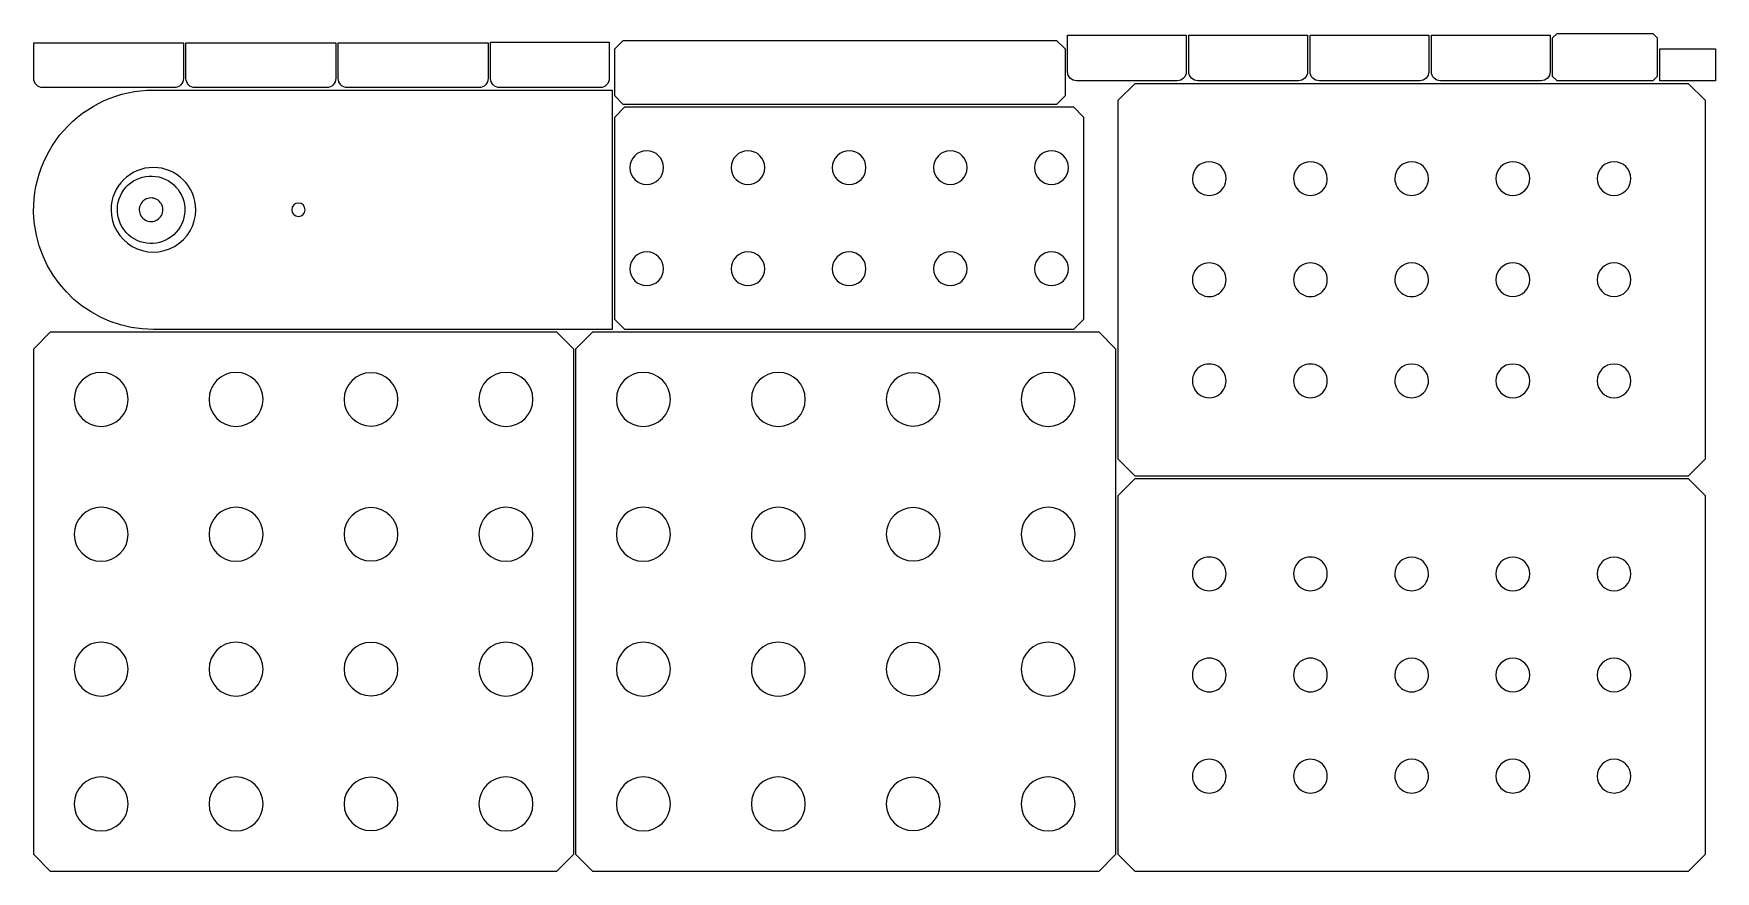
# Model space of a CAD drawing. Extents: x 5 to 4990, y 5 to 2490.
import ezdxf

# ---------------------------------------------------------------- set-up
doc = ezdxf.new("R2010")
doc.units = 0

msp = doc.modelspace()

# ---------------------------------------------------------------- linework, layer by layer
for points in [[(5, 2357), (5, 2463), (449, 2463), (449, 2357, -0.414207), (422, 2330), (32, 2330, -0.414202), (5, 2357)], [(456.5, 2357), (456.5, 2463), (900.5, 2463), (900.5, 2357, -0.414213), (873.5, 2330), (483.5, 2330, -0.414202), (456.5, 2357)], [(908, 2357), (908, 2463), (1352, 2463), (1352, 2357, -0.414212), (1325, 2330), (935, 2330, -0.414202), (908, 2357)], [(1359.5, 2357), (1359.5, 2465), (1711.5, 2465), (1711.5, 2357, -0.414212), (1684.5, 2330), (1386.5, 2330, -0.414198), (1359.5, 2357)], [(3069.9, 2377), (3069.9, 2485), (3421.9, 2485), (3421.9, 2377, -0.41419), (3394.9, 2350), (3096.9, 2350, -0.414211), (3069.9, 2377)], [(3429.4, 2377), (3429.4, 2485), (3781.4, 2485), (3781.4, 2377, -0.41419), (3754.4, 2350), (3456.4, 2350, -0.414211), (3429.4, 2377)], [(3788.9, 2377), (3788.9, 2485), (4140.9, 2485), (4140.9, 2377, -0.414222), (4113.9, 2350), (3815.9, 2350, -0.414211), (3788.9, 2377)], [(4148.4, 2377), (4148.4, 2485), (4500.4, 2485), (4500.4, 2377, -0.414224), (4473.4, 2350), (4175.4, 2350, -0.414198), (4148.4, 2377)], [(7.5, 1924.7, -0.450061), (359.9, 2322.5), (1719.9, 2322.5), (1719.9, 1612.5), (359.9, 1612.5, -0.379249), (7.5, 1924.7)], [(1772.4, 2092.5, 0.999995), (1872.4, 2092.5, 0.999995), (1772.4, 2092.5)], [(2072.4, 2092.5, 0.999995), (2172.4, 2092.5, 0.999995), (2072.4, 2092.5)], [(2372.4, 2092.5, 0.999995), (2472.4, 2092.5, 0.999995), (2372.4, 2092.5)], [(2672.4, 2092.5, 0.999995), (2772.4, 2092.5, 0.999995), (2672.4, 2092.5)], [(2972.4, 2092.5, 0.999995), (3072.4, 2092.5, 0.999995), (2972.4, 2092.5)], [(3440, 2060, 1.000005), (3540, 2060, 1), (3440, 2060)], [(3740, 2060, 1.000005), (3840, 2060, 1), (3740, 2060)], [(4040, 2060, 1.000005), (4140, 2060, 0.99999), (4040, 2060)], [(4340, 2060, 1), (4440, 2060, 0.999995), (4340, 2060)], [(4640, 2060, 1), (4740, 2060, 0.999995), (4640, 2060)], [(234.4, 1967.5, 1.000001), (485.4, 1967.5, 0.999999), (234.4, 1967.5)], [(294.2, 1886.6, -0.999999), (411.8, 2048.4, -1), (294.2, 1886.6)], [(332.4, 1939.2, 1.000001), (373.6, 1995.8, 1.000002), (332.4, 1939.2)], [(769.9, 1967.5, 1), (809.9, 1967.5, 1), (769.9, 1967.5)], [(1772.4, 1792.5, 1), (1872.4, 1792.5, 1), (1772.4, 1792.5)], [(2072.4, 1792.5, 0.999998), (2172.4, 1792.5, 0.999998), (2072.4, 1792.5)], [(2372.4, 1792.5, 0.999998), (2472.4, 1792.5, 0.999998), (2372.4, 1792.5)], [(2672.4, 1792.5, 0.999998), (2772.4, 1792.5, 0.999998), (2672.4, 1792.5)], [(2972.4, 1792.5, 0.999998), (3072.4, 1792.5, 0.999998), (2972.4, 1792.5)], [(3440, 1760, 1.000005), (3540, 1760, 1.000005), (3440, 1760)], [(3740, 1760, 1.000005), (3840, 1760, 1.000005), (3740, 1760)], [(4040, 1760, 1.000005), (4140, 1760, 0.999998), (4040, 1760)], [(4340, 1760, 1), (4440, 1760, 1), (4340, 1760)], [(4640, 1760, 1), (4740, 1760, 1), (4640, 1760)], [(3440, 1460, 1.000005), (3540, 1460, 1.000005), (3440, 1460)], [(3740, 1460, 1.000005), (3840, 1460, 1.000005), (3740, 1460)], [(4040, 1460, 1.000005), (4140, 1460, 0.999998), (4040, 1460)], [(4340, 1460, 1), (4440, 1460, 1), (4340, 1460)], [(4640, 1460, 1), (4740, 1460, 1), (4640, 1460)], [(125, 1405, 1), (285, 1405, 1), (125, 1405)], [(525, 1405, 1), (685, 1405, 1), (525, 1405)], [(925, 1405, 0.988883), (1085, 1405, 0.988883), (925, 1405)], [(1325, 1405, 1), (1485, 1405, 1), (1325, 1405)], [(1732.5, 1405, 1), (1892.5, 1405, 1), (1732.5, 1405)], [(2132.5, 1405, 1), (2292.5, 1405, 1), (2132.5, 1405)], [(2532.5, 1405, 0.988883), (2692.5, 1405, 0.988883), (2532.5, 1405)], [(2932.5, 1405, 0.999998), (3092.5, 1405, 0.999998), (2932.5, 1405)], [(125, 1005, 1), (285, 1005, 1), (125, 1005)], [(525, 1005, 1), (685, 1005, 1), (525, 1005)], [(925, 1005, 0.988881), (1085, 1005, 0.988884), (925, 1005)], [(1325, 1005, 1), (1485, 1005, 1), (1325, 1005)], [(1732.5, 1005, 1), (1892.5, 1005, 0.999999), (1732.5, 1005)], [(2132.5, 1005, 1.000001), (2292.5, 1005, 1), (2132.5, 1005)], [(2532.5, 1005, 0.988882), (2692.5, 1005, 0.988884), (2532.5, 1005)], [(2932.5, 1005, 0.999998), (3092.5, 1005, 0.999998), (2932.5, 1005)], [(3440, 887.5, 1.000004), (3540, 887.5, 1.000004), (3440, 887.5)], [(3740, 887.5, 1.000004), (3840, 887.5, 1.000004), (3740, 887.5)], [(4040, 887.5, 1.000004), (4140, 887.5, 0.999996), (4040, 887.5)], [(4340, 887.5, 0.999999), (4440, 887.5, 0.999999), (4340, 887.5)], [(4640, 887.5, 0.999999), (4740, 887.5, 0.999999), (4640, 887.5)], [(125, 605, 1), (285, 605, 1), (125, 605)], [(525, 605, 1), (685, 605, 1), (525, 605)], [(925, 605, 0.988881), (1085, 605, 0.988882), (925, 605)], [(1325, 605, 1), (1485, 605, 1), (1325, 605)], [(1732.5, 605, 1), (1892.5, 605, 0.999999), (1732.5, 605)], [(2132.5, 605, 1.000001), (2292.5, 605, 1), (2132.5, 605)], [(2532.5, 605, 0.988882), (2692.5, 605, 0.988882), (2532.5, 605)], [(2932.5, 605, 0.999998), (3092.5, 605, 0.999998), (2932.5, 605)], [(3440, 587.5, 1.000004), (3540, 587.5, 1.000004), (3440, 587.5)], [(3740, 587.5, 1.000004), (3840, 587.5, 1.000004), (3740, 587.5)], [(4040, 587.5, 1.000004), (4140, 587.5, 0.999996), (4040, 587.5)], [(4340, 587.5, 0.999999), (4440, 587.5, 0.999999), (4340, 587.5)], [(4640, 587.5, 0.999999), (4740, 587.5, 0.999999), (4640, 587.5)], [(3440, 287.5, 1.000004), (3540, 287.5, 1.000004), (3440, 287.5)], [(3740, 287.5, 1.000004), (3840, 287.5, 1.000004), (3740, 287.5)], [(4040, 287.5, 1.000004), (4140, 287.5, 0.999996), (4040, 287.5)], [(4340, 287.5, 0.999999), (4440, 287.5, 0.999999), (4340, 287.5)], [(4640, 287.5, 0.999999), (4740, 287.5, 0.999999), (4640, 287.5)], [(125, 205, 1), (285, 205, 1), (125, 205)], [(525, 205, 1), (685, 205, 1), (525, 205)], [(925, 205, 0.988881), (1085, 205, 0.988882), (925, 205)], [(1325, 205, 1), (1485, 205, 1), (1325, 205)], [(1732.5, 205, 1), (1892.5, 205, 1), (1732.5, 205)], [(2132.5, 205, 1), (2292.5, 205, 1), (2132.5, 205)], [(2532.5, 205, 0.988882), (2692.5, 205, 0.988882), (2532.5, 205)], [(2932.5, 205, 0.999999), (3092.5, 205, 0.999999), (2932.5, 205)]]:
    msp.add_lwpolyline(points, format="xyb")
for points in [[(1727.4, 2305), (1727.4, 2445), (1752.4, 2470), (3037.4, 2470), (3062.4, 2445), (3062.4, 2305), (3037.4, 2280), (1752.4, 2280), (1727.4, 2305)], [(4507.9, 2363), (4507.9, 2477), (4520.9, 2490), (4804.9, 2490), (4817.9, 2477), (4817.9, 2363), (4804.9, 2350), (4520.9, 2350), (4507.9, 2363)], [(4825.4, 2350), (4825.4, 2445), (4990.4, 2445), (4990.4, 2350), (4825.4, 2350)], [(3220, 1227.5), (3220, 2292.5), (3270, 2342.5), (4910, 2342.5), (4960, 2292.5), (4960, 1227.5), (4910, 1177.5), (3270, 1177.5), (3220, 1227.5)], [(1727.4, 1642.5), (1727.4, 2242.5), (1757.4, 2272.5), (3087.4, 2272.5), (3117.4, 2242.5), (3117.4, 1642.5), (3087.4, 1612.5), (1757.4, 1612.5), (1727.4, 1642.5)], [(5, 55), (5, 1555), (55, 1605), (1555, 1605), (1605, 1555), (1605, 55), (1555, 5), (55, 5), (5, 55)], [(1612.5, 55), (1612.5, 1555), (1662.5, 1605), (3162.5, 1605), (3212.5, 1555), (3212.5, 55), (3162.5, 5), (1662.5, 5), (1612.5, 55)], [(3220, 55), (3220, 1120), (3270, 1170), (4910, 1170), (4960, 1120), (4960, 55), (4910, 5), (3270, 5), (3220, 55)]]:
    msp.add_lwpolyline(points)

doc.saveas('drawing.dxf')
